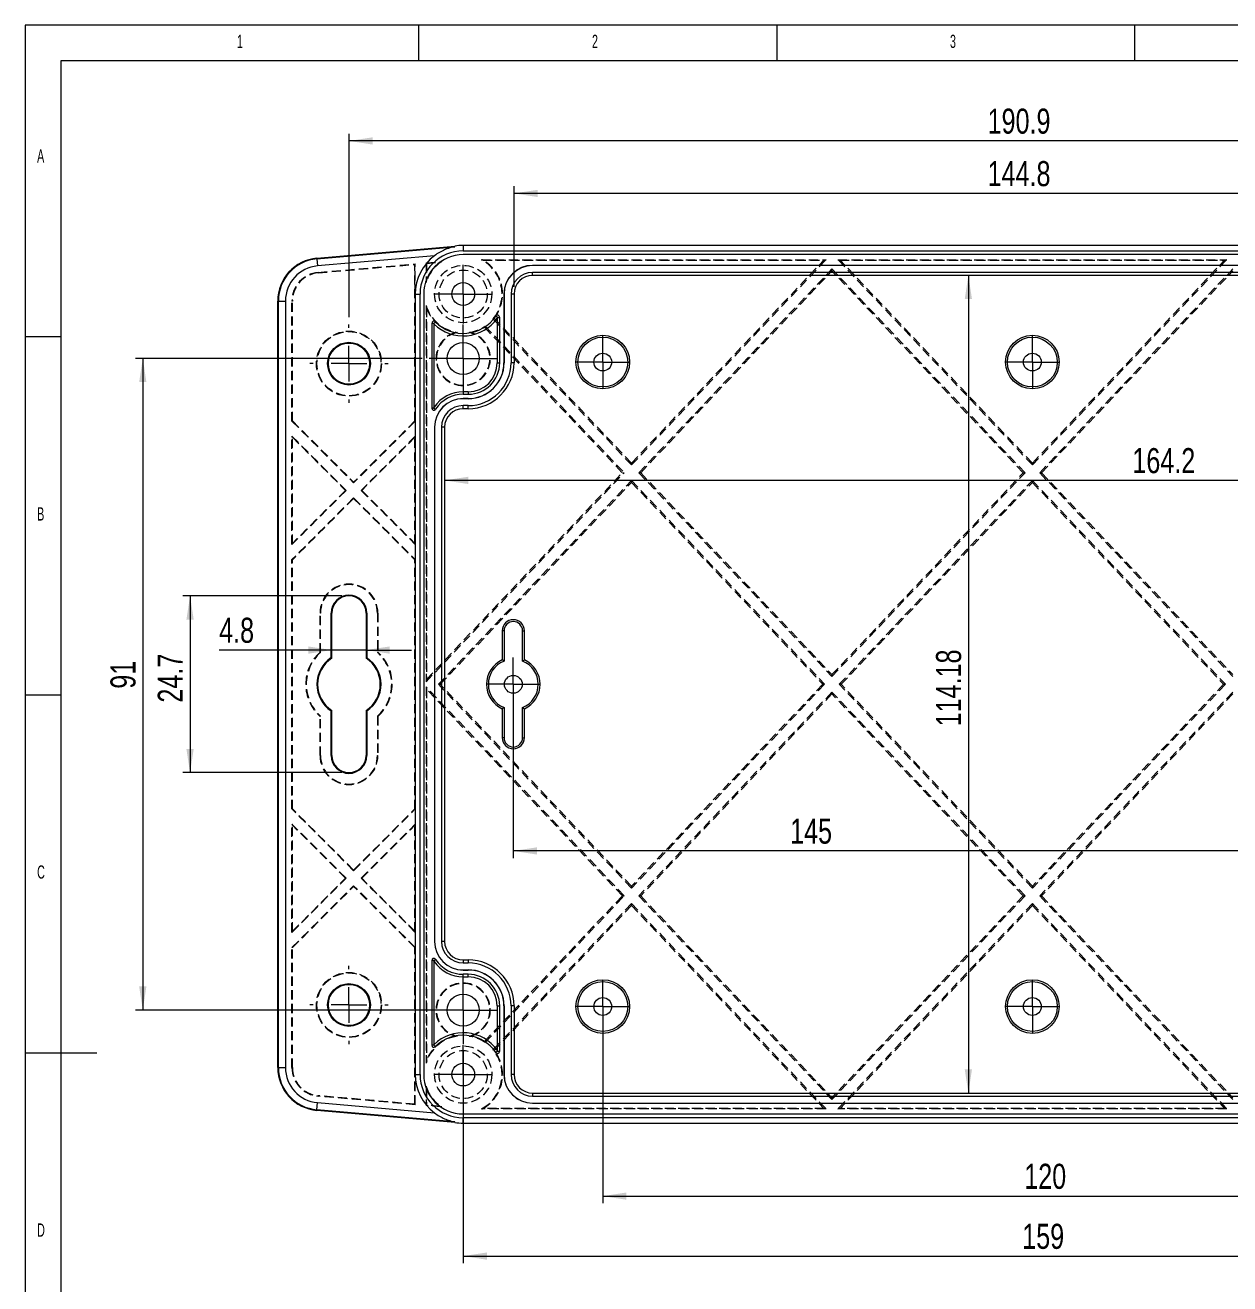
# Model space of a CAD drawing. Header units: millimetres. Extents: x 5 to 415, y 5 to 292.
# Drawn here: x 5 to 173.3, y 116.2 to 292 of the extents above; entities that cross this region are included whole.
import ezdxf

# ---------------------------------------------------------------- set-up
doc = ezdxf.new("R2010")
doc.units = ezdxf.units.MM
doc.linetypes.add('HIDDEN', pattern=[1.905, 1.27, -0.635])
doc.layers.add('LAYER_1', color=179, linetype='Continuous', lineweight=15)
doc.styles.add('SLDTEXTSTYLE1', font='TXT', dxfattribs={"width": 0.605})
doc.styles.add('SLDTEXTSTYLE3', font='TXT', dxfattribs={"width": 0.75})
doc.dimstyles.new('SLDDIMSTYLE0', dxfattribs={"dimtxt": 3.5, "dimasz": 3.302, "dimexe": 0, "dimexo": 0.0625, "dimgap": 0.875, "dimtad": 1, "dimrnd": 1e-09, "dimzin": 12, "dimdsep": 46, "dimtxsty": 'SLDTEXTSTYLE3', "dimsah": 1, "dimcen": 0.09, "dimadec": 0, "dimazin": 3, "dimtfac": 1, "dimtofl": 0, "dimtmove": 0, "dimatfit": 3, "dimfxl": 1, "dimfrac": 2, "dimtolj": 1, "dimtzin": 12, "dimarcsym": 0})
doc.dimstyles.new('SLDDIMSTYLE1', dxfattribs={"dimtxt": 3.5, "dimasz": 3.302, "dimexe": 0, "dimexo": 0.0625, "dimgap": 0.875, "dimtad": 1, "dimdec": 0, "dimrnd": 1e-09, "dimzin": 12, "dimdsep": 46, "dimtxsty": 'SLDTEXTSTYLE3', "dimsah": 1, "dimcen": 0.09, "dimadec": 0, "dimazin": 3, "dimtfac": 1, "dimtdec": 0, "dimtofl": 0, "dimtmove": 0, "dimatfit": 3, "dimfxl": 1, "dimfrac": 2, "dimtolj": 1, "dimtzin": 12, "dimarcsym": 0})
doc.dimstyles.new('SLDDIMSTYLE2', dxfattribs={"dimtxt": 3.5, "dimasz": 3.302, "dimexe": 0, "dimexo": 0.0625, "dimgap": 0.875, "dimtad": 1, "dimdec": 1, "dimrnd": 1e-09, "dimzin": 12, "dimdsep": 46, "dimtxsty": 'SLDTEXTSTYLE3', "dimsah": 1, "dimcen": 0.09, "dimadec": 0, "dimazin": 3, "dimtfac": 1, "dimtdec": 1, "dimtofl": 0, "dimtmove": 0, "dimatfit": 3, "dimfxl": 1, "dimfrac": 2, "dimtolj": 1, "dimtzin": 12, "dimarcsym": 0})
doc.dimstyles.new('SLDDIMSTYLE3', dxfattribs={"dimtxt": 3.5, "dimasz": 3.302, "dimexe": 0, "dimexo": 0.0625, "dimgap": 0.875, "dimtad": 1, "dimdec": 1, "dimrnd": 1e-09, "dimzin": 12, "dimdsep": 46, "dimtxsty": 'SLDTEXTSTYLE3', "dimsah": 1, "dimcen": 0.09, "dimadec": 0, "dimazin": 3, "dimtfac": 1, "dimtdec": 1, "dimtmove": 0, "dimatfit": 0, "dimfxl": 1, "dimfrac": 2, "dimtolj": 1, "dimtzin": 12, "dimarcsym": 0})

# ---------------------------------------------------------------- blocks, each defined once
blk = doc.blocks.new('_D')
at = {"layer": 'LAYER_1'}
for p, q in [((85.67, 153.96), (85.67, 127.48)), ((205.67, 153.96), (205.67, 127.48)), ((85.67, 128.48), (205.67, 128.48))]:
    blk.add_line(p, q, dxfattribs=at)
for points in [[(85.67, 128.48), (88.98, 127.98), (88.98, 128.99)], [(205.67, 128.48), (202.37, 128.99), (202.37, 127.98)]]:
    blk.add_solid(points, dxfattribs=at)
at = {"layer": 'LAYER_1', "insert": (144.54, 133), "char_height": 3.5, "attachment_point": 1, "style": 'SLDTEXTSTYLE3'}
blk.add_mtext('120', dxfattribs=at)
blk = doc.blocks.new('_D_2')
at = {"layer": 'LAYER_1'}
for p, q in [((50.23, 251.22), (50.23, 276.83)), ((241.12, 245.74), (241.12, 276.83)), ((241.12, 275.83), (50.23, 275.83))]:
    blk.add_line(p, q, dxfattribs=at)
for points in [[(50.23, 275.83), (53.53, 275.33), (53.53, 276.34)], [(241.12, 275.83), (237.82, 276.34), (237.82, 275.33)]]:
    blk.add_solid(points, dxfattribs=at)
at = {"layer": 'LAYER_1', "insert": (139.42, 280.35), "char_height": 3.5, "attachment_point": 1, "style": 'SLDTEXTSTYLE3'}
blk.add_mtext('190.9', dxfattribs=at)
blk = doc.blocks.new('_D_3')
at = {"layer": 'LAYER_1'}
for p, q in [((73.18, 198.96), (73.18, 175.69)), ((218.17, 198.96), (218.17, 175.69)), ((218.17, 176.69), (73.18, 176.69))]:
    blk.add_line(p, q, dxfattribs=at)
for points in [[(73.18, 176.69), (76.48, 176.18), (76.48, 177.19)], [(218.17, 176.69), (214.87, 177.19), (214.87, 176.18)]]:
    blk.add_solid(points, dxfattribs=at)
at = {"layer": 'LAYER_1', "insert": (111.84, 181.2), "char_height": 3.5, "attachment_point": 1, "style": 'SLDTEXTSTYLE3'}
blk.add_mtext('145', dxfattribs=at)
blk = doc.blocks.new('_D_5')
at = {"layer": 'LAYER_1'}
blk.add_line((227.76, 228.43), (63.58, 228.43), dxfattribs=at)
for points in [[(63.58, 228.43), (66.89, 227.92), (66.89, 228.94)], [(227.76, 228.43), (224.46, 228.94), (224.46, 227.92)]]:
    blk.add_solid(points, dxfattribs=at)
at = {"layer": 'LAYER_1', "insert": (159.64, 232.94), "char_height": 3.5, "attachment_point": 1, "style": 'SLDTEXTSTYLE3'}
blk.add_mtext('164.2', dxfattribs=at)
blk = doc.blocks.new('_D_6')
at = {"layer": 'LAYER_1'}
blk.add_line((136.73, 257.05), (136.73, 142.87), dxfattribs=at)
for points in [[(136.73, 257.05), (136.23, 253.74), (137.24, 253.74)], [(136.73, 142.87), (137.24, 146.17), (136.23, 146.17)]]:
    blk.add_solid(points, dxfattribs=at)
at = {"layer": 'LAYER_1', "insert": (132.22, 194.08), "char_height": 3.5, "attachment_point": 1, "rotation": 90, "style": 'SLDTEXTSTYLE3'}
blk.add_mtext('114.18', dxfattribs=at)
blk = doc.blocks.new('_D_7')
at = {"layer": 'LAYER_1'}
for p, q in [((73.28, 255.46), (73.28, 269.51)), ((218.06, 255.46), (218.06, 269.51)), ((218.06, 268.51), (73.28, 268.51))]:
    blk.add_line(p, q, dxfattribs=at)
for points in [[(73.28, 268.51), (76.59, 268), (76.59, 269.01)], [(218.06, 268.51), (214.76, 269.01), (214.76, 268)]]:
    blk.add_solid(points, dxfattribs=at)
at = {"layer": 'LAYER_1', "insert": (139.42, 273.02), "char_height": 3.5, "attachment_point": 1, "style": 'SLDTEXTSTYLE3'}
blk.add_mtext('144.8', dxfattribs=at)
blk = doc.blocks.new('_D_9')
at = {"layer": 'LAYER_1'}
for p, q in [((47.84, 204.74), (32.09, 204.74)), ((52.61, 204.74), (47.84, 204.74)), ((52.61, 204.74), (58.96, 204.74))]:
    blk.add_line(p, q, dxfattribs=at)
for points in [[(47.84, 204.74), (44.54, 205.24), (44.54, 204.23)], [(52.61, 204.74), (55.91, 204.23), (55.91, 205.24)]]:
    blk.add_solid(points, dxfattribs=at)
at = {"layer": 'LAYER_1', "insert": (32.09, 209.25), "char_height": 3.5, "attachment_point": 1, "style": 'SLDTEXTSTYLE3'}
blk.add_mtext('4.8', dxfattribs=at)
blk = doc.blocks.new('_D_10')
at = {"layer": 'LAYER_1'}
for p, q in [((49.23, 212.29), (27.03, 212.29)), ((28.03, 212.29), (28.03, 187.62)), ((49.23, 187.62), (27.03, 187.62))]:
    blk.add_line(p, q, dxfattribs=at)
for points in [[(28.03, 212.29), (27.52, 208.99), (28.54, 208.99)], [(28.03, 187.62), (28.54, 190.93), (27.52, 190.93)]]:
    blk.add_solid(points, dxfattribs=at)
at = {"layer": 'LAYER_1', "insert": (23.52, 197.4), "char_height": 3.5, "attachment_point": 1, "rotation": 90, "style": 'SLDTEXTSTYLE3'}
blk.add_mtext('24.7', dxfattribs=at)
blk = doc.blocks.new('_D_12')
at = {"layer": 'LAYER_1'}
for p, q in [((66.17, 148.72), (66.17, 119.11)), ((225.17, 148.72), (225.17, 119.11)), ((66.17, 120.11), (225.17, 120.11))]:
    blk.add_line(p, q, dxfattribs=at)
for points in [[(66.17, 120.11), (69.48, 119.6), (69.48, 120.61)], [(225.17, 120.11), (221.87, 120.61), (221.87, 119.6)]]:
    blk.add_solid(points, dxfattribs=at)
at = {"layer": 'LAYER_1', "insert": (144.26, 124.62), "char_height": 3.5, "attachment_point": 1, "style": 'SLDTEXTSTYLE3'}
blk.add_mtext('159', dxfattribs=at)
blk = doc.blocks.new('_D_13')
at = {"layer": 'LAYER_1'}
for p, q in [((60.44, 245.46), (20.43, 245.46)), ((21.43, 245.46), (21.43, 154.46)), ((65.17, 154.46), (20.43, 154.46))]:
    blk.add_line(p, q, dxfattribs=at)
for points in [[(21.43, 245.46), (20.92, 242.15), (21.93, 242.15)], [(21.43, 154.46), (21.93, 157.76), (20.92, 157.76)]]:
    blk.add_solid(points, dxfattribs=at)
at = {"layer": 'LAYER_1', "insert": (16.91, 199.34), "char_height": 3.5, "attachment_point": 1, "rotation": 90, "style": 'SLDTEXTSTYLE3'}
blk.add_mtext('91', dxfattribs=at)
blk = doc.blocks.new('SW_CENTERMARKSYMBOL_0')
at = {"layer": 'LAYER_1', "color": 0}
for p, q in [((0, 2.5), (0, 4.092)), ((0, 0), (0, 2.5)), ((-2.5, 0), (-4.092, 0)), ((0, 0), (-2.5, 0)), ((0, 0), (0, -2.5)), ((0, 0), (2.5, 0)), ((2.5, 0), (4.092, 0)), ((0, -2.5), (0, -4.092))]:
    blk.add_line(p, q, dxfattribs=at)
blk = doc.blocks.new('SW_CENTERMARKSYMBOL_3')
at = {"layer": 'LAYER_1', "color": 0}
for p, q in [((0, 2.5), (0, 4.092)), ((0, 0), (0, 2.5)), ((-2.5, 0), (-4.092, 0)), ((0, 0), (-2.5, 0)), ((0, 0), (0, -2.5)), ((0, 0), (2.5, 0)), ((2.5, 0), (4.092, 0)), ((0, -2.5), (0, -4.092))]:
    blk.add_line(p, q, dxfattribs=at)
blk = doc.blocks.new('SW_CENTERMARKSYMBOL_4')
at = {"layer": 'LAYER_1', "color": 0}
for p, q in [((0, 2.5), (0, 4.73875)), ((0, 0), (0, 2.5)), ((-2.5, 0), (-4.73875, 0)), ((0, 0), (-2.5, 0)), ((0, 0), (0, -2.5)), ((0, 0), (2.5, 0)), ((2.5, 0), (4.73875, 0)), ((0, -2.5), (0, -4.73875))]:
    blk.add_line(p, q, dxfattribs=at)
blk = doc.blocks.new('SW_CENTERMARKSYMBOL_7')
at = {"layer": 'LAYER_1', "color": 0}
for p, q in [((0, 2.5), (0, 4.73875)), ((0, 0), (0, 2.5)), ((-2.5, 0), (-4.73875, 0)), ((0, 0), (-2.5, 0)), ((0, 0), (0, -2.5)), ((0, 0), (2.5, 0)), ((2.5, 0), (4.73875, 0)), ((0, -2.5), (0, -4.73875))]:
    blk.add_line(p, q, dxfattribs=at)
blk = doc.blocks.new('SW_CENTERMARKSYMBOL_8')
at = {"layer": 'LAYER_1', "color": 0}
for p, q in [((0, 5), (0, 5.485)), ((0, 0), (0, 2.5)), ((-5, 0), (-5.485, 0)), ((0, 0), (-2.5, 0)), ((0, 0), (0, -2.5)), ((0, 0), (2.5, 0)), ((5, 0), (5.485, 0)), ((0, -5), (0, -5.485))]:
    blk.add_line(p, q, dxfattribs=at)
blk = doc.blocks.new('SW_CENTERMARKSYMBOL_9')
at = {"layer": 'LAYER_1', "color": 0}
for p, q in [((0, 5), (0, 5.485)), ((0, 0), (0, 2.5)), ((-5, 0), (-5.485, 0)), ((0, 0), (-2.5, 0)), ((0, 0), (0, -2.5)), ((0, 0), (2.5, 0)), ((5, 0), (5.485, 0)), ((0, -5), (0, -5.485))]:
    blk.add_line(p, q, dxfattribs=at)
blk = doc.blocks.new('SW_CENTERMARKSYMBOL_12')
at = {"layer": 'LAYER_1', "color": 0}
for p, q in [((0, 2.5), (0, 3.74375)), ((0, 0), (0, 2.5)), ((-2.5, 0), (-3.74375, 0)), ((0, 0), (-2.5, 0)), ((0, 0), (0, -2.5)), ((0, 0), (2.5, 0)), ((2.5, 0), (3.74375, 0)), ((0, -2.5), (0, -3.74375))]:
    blk.add_line(p, q, dxfattribs=at)
blk = doc.blocks.new('SW_CENTERMARKSYMBOL_13')
at = {"layer": 'LAYER_1', "color": 0}
for p, q in [((0, 2.5), (0, 3.74375)), ((0, 0), (0, 2.5)), ((-2.5, 0), (-3.74375, 0)), ((0, 0), (-2.5, 0)), ((0, 0), (0, -2.5)), ((0, 0), (2.5, 0)), ((2.5, 0), (3.74375, 0)), ((0, -2.5), (0, -3.74375))]:
    blk.add_line(p, q, dxfattribs=at)
blk = doc.blocks.new('SW_CENTERMARKSYMBOL_16')
at = {"layer": 'LAYER_1', "color": 0}
for p, q in [((0, 2.5), (0, 3.74375)), ((0, 0), (0, 2.5)), ((-2.5, 0), (-3.74375, 0)), ((0, 0), (-2.5, 0)), ((0, 0), (0, -2.5)), ((0, 0), (2.5, 0)), ((2.5, 0), (3.74375, 0)), ((0, -2.5), (0, -3.74375))]:
    blk.add_line(p, q, dxfattribs=at)
blk = doc.blocks.new('SW_CENTERMARKSYMBOL_17')
at = {"layer": 'LAYER_1', "color": 0}
for p, q in [((0, 2.5), (0, 3.74375)), ((0, 0), (0, 2.5)), ((-2.5, 0), (-3.74375, 0)), ((0, 0), (-2.5, 0)), ((0, 0), (0, -2.5)), ((0, 0), (2.5, 0)), ((2.5, 0), (3.74375, 0)), ((0, -2.5), (0, -3.74375))]:
    blk.add_line(p, q, dxfattribs=at)
blk = doc.blocks.new('SW_CENTERMARKSYMBOL_19')
at = {"layer": 'LAYER_1', "color": 0}
for p, q in [((0, 2.5), (0, 3.74375)), ((0, 0), (0, 2.5)), ((-2.5, 0), (-3.74375, 0)), ((0, 0), (-2.5, 0)), ((0, 0), (0, -2.5)), ((0, 0), (2.5, 0)), ((2.5, 0), (3.74375, 0)), ((0, -2.5), (0, -3.74375))]:
    blk.add_line(p, q, dxfattribs=at)

msp = doc.modelspace()

# ---------------------------------------------------------------- linework, layer by layer
at = {"color": 7, "linetype": 'Continuous', "lineweight": 15}
for p, q in [((45.749, 259.456), (64.994, 261.139)), ((45.757, 259.369), (65.006, 261.053)), ((225.173, 261.243), (66.172, 261.243)), ((66.172, 261.243), (66.172, 260.475)), ((66.172, 260.475), (225.173, 260.475)), ((45.757, 259.369), (45.749, 259.456)), ((45.757, 259.369), (45.844, 258.378)), ((62.169, 259.806), (45.844, 258.378)), ((225.173, 259.96), (66.172, 259.96)), ((75.875, 258.441), (75.875, 258.46)), ((215.471, 258.46), (75.875, 258.46)), ((215.471, 258.441), (75.875, 258.441)), ((75.875, 257.046), (75.875, 257.474)), ((215.471, 257.474), (75.875, 257.474)), ((215.471, 257.046), (75.875, 257.046)), ((40.36, 253.479), (40.273, 253.479)), ((40.273, 146.434), (40.273, 253.479)), ((40.36, 253.479), (41.355, 253.479)), ((40.36, 146.434), (40.36, 253.479)), ((41.355, 253.479), (41.355, 146.434)), ((59.492, 254.458), (60.155, 254.458)), ((59.492, 254.458), (59.492, 145.455)), ((60.155, 145.455), (60.155, 254.458)), ((60.67, 254.458), (60.67, 145.455)), ((71.889, 254.455), (71.87, 254.455)), ((71.87, 254.455), (71.87, 244.855)), ((71.889, 254.455), (71.889, 244.855)), ((73.283, 254.455), (72.856, 254.455)), ((72.856, 254.455), (72.856, 244.855)), ((73.283, 254.455), (73.283, 244.855)), ((70.975, 251.199), (70.726, 251.368)), ((61.775, 250.353), (61.775, 238.539)), ((62.075, 250.353), (61.775, 250.353)), ((62.075, 250.353), (62.287, 250.565)), ((62.115, 238.671), (62.115, 250.256)), ((70.934, 251.07), (70.934, 244.855)), ((70.975, 251.199), (71.275, 251.199)), ((71.275, 244.855), (71.275, 251.199)), ((70.934, 244.855), (71.275, 244.855)), ((71.889, 244.855), (71.87, 244.855)), ((73.283, 244.855), (72.856, 244.855)), ((66.175, 240.796), (66.175, 240.455)), ((66.875, 240.796), (66.175, 240.796)), ((66.175, 240.455), (66.875, 240.455)), ((66.175, 239.842), (66.175, 239.86)), ((66.875, 239.86), (66.175, 239.86)), ((66.875, 239.842), (66.175, 239.842)), ((66.875, 240.796), (66.875, 240.455)), ((66.875, 239.842), (66.875, 239.86)), ((62.075, 238.539), (61.775, 238.539)), ((62.075, 238.539), (62.326, 238.374)), ((66.875, 238.874), (66.175, 238.874)), ((66.175, 238.447), (66.175, 238.874)), ((66.875, 238.447), (66.175, 238.447)), ((66.875, 238.447), (66.875, 238.874)), ((62.189, 235.856), (62.17, 235.856)), ((62.17, 235.856), (62.17, 164.057)), ((62.189, 235.856), (62.189, 164.057)), ((63.156, 235.856), (63.156, 164.057)), ((63.583, 235.856), (63.156, 235.856)), ((63.583, 235.856), (63.583, 164.057)), ((47.738, 203.679), (47.738, 209.906)), ((47.738, 209.906), (47.842, 209.906)), ((47.842, 203.623), (47.842, 209.906)), ((52.608, 209.906), (52.608, 203.623)), ((52.713, 209.906), (52.608, 209.906)), ((52.713, 209.906), (52.713, 203.679)), ((71.884, 207.419), (71.623, 207.419)), ((71.623, 207.419), (71.623, 203.362)), ((71.884, 207.419), (71.884, 203.19)), ((74.471, 203.19), (74.471, 207.419)), ((74.471, 207.419), (74.731, 207.419)), ((74.731, 203.362), (74.731, 207.419)), ((47.842, 203.623), (47.738, 203.679)), ((52.713, 203.679), (52.608, 203.623)), ((47.738, 196.233), (47.842, 196.29)), ((47.738, 190.006), (47.738, 196.233)), ((47.842, 190.006), (47.842, 196.29)), ((52.608, 196.29), (52.608, 190.006)), ((52.608, 196.29), (52.713, 196.233)), ((52.713, 196.233), (52.713, 190.006)), ((71.623, 196.551), (71.623, 192.494)), ((71.884, 196.723), (71.884, 192.494)), ((74.471, 192.494), (74.471, 196.723)), ((74.731, 192.494), (74.731, 196.551)), ((71.884, 192.494), (71.623, 192.494)), ((74.471, 192.494), (74.731, 192.494)), ((47.738, 190.006), (47.842, 190.006)), ((52.713, 190.006), (52.608, 190.006)), ((62.189, 164.057), (62.17, 164.057)), ((63.583, 164.057), (63.156, 164.057)), ((61.775, 161.374), (61.775, 149.56)), ((62.075, 161.374), (61.775, 161.374)), ((62.075, 161.374), (62.326, 161.538)), ((62.115, 149.656), (62.115, 161.242)), ((66.175, 161.466), (66.875, 161.466)), ((66.175, 161.466), (66.175, 161.039)), ((66.175, 161.039), (66.875, 161.039)), ((66.175, 160.071), (66.875, 160.071)), ((66.175, 160.071), (66.175, 160.052)), ((66.175, 160.052), (66.875, 160.052)), ((66.875, 161.466), (66.875, 161.039)), ((66.875, 160.071), (66.875, 160.052)), ((66.875, 159.457), (66.175, 159.457)), ((66.175, 159.117), (66.175, 159.457)), ((66.175, 159.117), (66.875, 159.117)), ((66.875, 159.117), (66.875, 159.457)), ((70.934, 155.058), (71.275, 155.058)), ((70.934, 155.058), (70.934, 148.842)), ((71.275, 148.713), (71.275, 155.058)), ((71.889, 155.058), (71.87, 155.058)), ((71.87, 155.058), (71.87, 145.458)), ((71.889, 155.058), (71.889, 145.458)), ((73.283, 155.058), (72.856, 155.058)), ((72.856, 155.058), (72.856, 145.458)), ((73.283, 155.058), (73.283, 145.458)), ((62.075, 149.56), (61.775, 149.56)), ((62.075, 149.56), (62.287, 149.348)), ((70.975, 148.713), (70.726, 148.545)), ((70.975, 148.713), (71.275, 148.713)), ((40.36, 146.434), (40.273, 146.434)), ((40.36, 146.434), (41.355, 146.434)), ((59.492, 145.455), (60.155, 145.455)), ((71.889, 145.458), (71.87, 145.458)), ((73.283, 145.458), (72.856, 145.458)), ((75.875, 142.866), (75.875, 142.439)), ((75.875, 142.866), (215.471, 142.866)), ((75.875, 142.439), (215.471, 142.439)), ((45.757, 140.544), (45.844, 141.535)), ((45.844, 141.535), (62.169, 140.107)), ((75.875, 141.472), (215.471, 141.472)), ((75.875, 141.472), (75.875, 141.453)), ((75.875, 141.453), (215.471, 141.453)), ((45.757, 140.544), (45.749, 140.457)), ((64.994, 138.773), (45.749, 140.457)), ((65.006, 138.86), (45.757, 140.544)), ((64.994, 138.773), (65.006, 138.86)), ((66.172, 139.953), (225.173, 139.953)), ((225.173, 139.438), (66.172, 139.438)), ((66.172, 138.67), (66.172, 139.438)), ((66.172, 138.67), (225.173, 138.67))]:
    msp.add_line(p, q, dxfattribs=at)
at = {"color": 7, "linetype": 'HIDDEN', "lineweight": 0}
for p, q in [((45.923, 257.473), (59.492, 258.66)), ((45.928, 257.413), (59.431, 258.594)), ((59.431, 258.594), (59.492, 258.66)), ((59.431, 236.734), (59.431, 258.594)), ((59.492, 254.458), (59.492, 258.66)), ((60.984, 258.791), (63.175, 258.983)), ((60.984, 258.791), (61.045, 258.735)), ((60.984, 258.791), (60.984, 256.054)), ((61.045, 258.735), (62.951, 258.902)), ((61.045, 258.735), (61.045, 256.418)), ((68.721, 259.253), (116.853, 259.253)), ((68.955, 259.192), (116.543, 259.192)), ((89.688, 230.583), (116.853, 259.253)), ((89.688, 230.849), (116.543, 259.192)), ((116.853, 259.253), (116.543, 259.192)), ((118.507, 259.253), (118.817, 259.192)), ((145.673, 230.583), (118.507, 259.253)), ((118.507, 259.253), (172.839, 259.253)), ((118.817, 259.192), (172.529, 259.192)), ((145.673, 230.849), (118.817, 259.192)), ((145.673, 230.583), (172.839, 259.253)), ((145.673, 230.849), (172.529, 259.192)), ((172.839, 259.253), (172.529, 259.192)), ((45.928, 257.413), (45.923, 257.473)), ((90.716, 229.498), (117.68, 257.955)), ((90.968, 229.498), (117.68, 257.689)), ((117.68, 257.689), (117.68, 257.955)), ((144.645, 229.498), (117.68, 257.955)), ((144.393, 229.498), (117.68, 257.689)), ((146.701, 229.498), (173.665, 257.955)), ((146.953, 229.498), (173.665, 257.689)), ((42.323, 253.479), (42.263, 253.479)), ((42.263, 236.709), (42.263, 253.479)), ((42.323, 236.734), (42.323, 253.479)), ((60.984, 252.856), (60.984, 200.291)), ((61.045, 252.492), (61.045, 200.621)), ((69.14, 249.832), (88.408, 229.498)), ((69.253, 249.98), (88.66, 229.498)), ((89.688, 230.583), (70.355, 250.987)), ((89.688, 230.849), (70.513, 251.086)), ((42.323, 236.734), (42.263, 236.709)), ((42.263, 236.709), (50.877, 228.094)), ((42.323, 236.734), (50.877, 228.18)), ((59.431, 236.734), (50.877, 228.18)), ((59.492, 236.709), (50.877, 228.094)), ((59.431, 236.734), (59.492, 236.709)), ((42.323, 234.451), (42.263, 234.598)), ((42.263, 234.598), (49.822, 227.039)), ((42.263, 219.48), (42.263, 234.598)), ((42.323, 219.627), (42.323, 234.451)), ((42.323, 234.451), (49.736, 227.039)), ((59.492, 234.598), (51.932, 227.039)), ((59.431, 234.451), (52.019, 227.039)), ((59.431, 234.451), (59.492, 234.598)), ((59.431, 219.627), (59.431, 234.451)), ((89.688, 230.849), (89.688, 230.583)), ((145.673, 230.849), (145.673, 230.583)), ((60.984, 200.291), (88.66, 229.498)), ((61.045, 200.621), (88.408, 229.498)), ((88.408, 229.498), (88.66, 229.498)), ((90.968, 229.498), (90.716, 229.498)), ((90.716, 229.498), (117.68, 201.041)), ((90.968, 229.498), (117.68, 201.307)), ((117.68, 201.307), (144.393, 229.498)), ((117.68, 201.041), (144.645, 229.498)), ((144.393, 229.498), (144.645, 229.498)), ((146.953, 229.498), (146.701, 229.498)), ((146.701, 229.498), (173.665, 201.041)), ((146.953, 229.498), (173.665, 201.307)), ((49.822, 227.039), (42.263, 219.48)), ((49.736, 227.039), (42.323, 219.627)), ((49.736, 227.039), (49.822, 227.039)), ((50.877, 228.18), (50.877, 228.094)), ((52.019, 227.039), (51.932, 227.039)), ((51.932, 227.039), (59.492, 219.48)), ((52.019, 227.039), (59.431, 219.627)), ((62.723, 199.956), (89.688, 228.413)), ((62.975, 199.956), (89.688, 228.147)), ((89.688, 228.147), (89.688, 228.413)), ((89.688, 228.413), (116.652, 199.956)), ((89.688, 228.147), (116.4, 199.956)), ((118.708, 199.956), (145.673, 228.413)), ((118.961, 199.956), (145.673, 228.147)), ((145.673, 228.147), (145.673, 228.413)), ((145.673, 228.413), (172.637, 199.956)), ((145.673, 228.147), (172.385, 199.956)), ((50.877, 225.983), (42.263, 217.369)), ((50.877, 225.897), (42.323, 217.344)), ((50.877, 225.897), (50.877, 225.983)), ((50.877, 225.983), (59.492, 217.369)), ((50.877, 225.897), (59.431, 217.344)), ((42.263, 219.48), (42.323, 219.627)), ((59.492, 219.48), (59.431, 219.627)), ((42.263, 217.369), (42.323, 217.344)), ((42.263, 182.544), (42.263, 217.369)), ((42.323, 182.569), (42.323, 217.344)), ((59.492, 217.369), (59.431, 217.344)), ((59.431, 182.569), (59.431, 217.344)), ((46.245, 209.906), (46.184, 209.906)), ((46.184, 204.433), (46.184, 209.906)), ((46.245, 204.406), (46.245, 209.906)), ((54.205, 209.906), (54.266, 209.906)), ((54.205, 209.906), (54.205, 204.406)), ((54.266, 209.906), (54.266, 204.433)), ((46.245, 204.406), (46.184, 204.433)), ((54.205, 204.406), (54.266, 204.433)), ((61.045, 200.621), (60.984, 200.291)), ((117.68, 201.307), (117.68, 201.041)), ((60.984, 199.622), (61.045, 199.291)), ((60.984, 199.622), (60.984, 147.057)), ((88.66, 170.414), (60.984, 199.622)), ((88.408, 170.414), (61.045, 199.291)), ((61.045, 199.291), (61.045, 147.421)), ((62.975, 199.956), (62.723, 199.956)), ((89.688, 171.499), (62.723, 199.956)), ((89.688, 171.766), (62.975, 199.956)), ((116.4, 199.956), (89.688, 171.766)), ((116.652, 199.956), (89.688, 171.499)), ((117.68, 198.871), (90.716, 170.414)), ((116.4, 199.956), (116.652, 199.956)), ((117.68, 198.871), (117.68, 198.605)), ((144.645, 170.414), (117.68, 198.871)), ((118.961, 199.956), (118.708, 199.956)), ((145.673, 171.499), (118.708, 199.956)), ((145.673, 171.766), (118.961, 199.956)), ((172.385, 199.956), (145.673, 171.766)), ((172.637, 199.956), (145.673, 171.499)), ((173.665, 198.871), (146.701, 170.414)), ((172.385, 199.956), (172.637, 199.956)), ((117.68, 198.605), (90.968, 170.414)), ((144.393, 170.414), (117.68, 198.605)), ((173.665, 198.605), (146.953, 170.414)), ((46.245, 195.507), (46.184, 195.479)), ((46.184, 190.006), (46.184, 195.479)), ((46.245, 190.006), (46.245, 195.507)), ((54.205, 195.507), (54.266, 195.479)), ((54.205, 195.507), (54.205, 190.006)), ((54.266, 195.479), (54.266, 190.006)), ((46.245, 190.006), (46.184, 190.006)), ((54.205, 190.006), (54.266, 190.006)), ((42.263, 182.544), (42.323, 182.569)), ((50.877, 173.929), (42.263, 182.544)), ((50.877, 174.016), (42.323, 182.569)), ((50.877, 174.016), (59.431, 182.569)), ((50.877, 173.929), (59.492, 182.544)), ((59.492, 182.544), (59.431, 182.569)), ((42.263, 180.433), (42.323, 180.286)), ((49.822, 172.874), (42.263, 180.433)), ((42.263, 165.315), (42.263, 180.433)), ((42.323, 165.462), (42.323, 180.286)), ((49.736, 172.874), (42.323, 180.286)), ((51.932, 172.874), (59.492, 180.433)), ((52.019, 172.874), (59.431, 180.286)), ((59.492, 180.433), (59.431, 180.286)), ((59.431, 165.462), (59.431, 180.286)), ((50.877, 174.016), (50.877, 173.929)), ((42.263, 165.315), (49.822, 172.874)), ((42.323, 165.462), (49.736, 172.874)), ((49.736, 172.874), (49.822, 172.874)), ((52.019, 172.874), (51.932, 172.874)), ((59.492, 165.315), (51.932, 172.874)), ((59.431, 165.462), (52.019, 172.874)), ((42.263, 163.204), (50.877, 171.819)), ((42.323, 163.179), (50.877, 171.732)), ((50.877, 171.732), (50.877, 171.819)), ((59.492, 163.204), (50.877, 171.819)), ((59.431, 163.179), (50.877, 171.732)), ((89.688, 171.766), (89.688, 171.499)), ((145.673, 171.766), (145.673, 171.499)), ((69.14, 150.081), (88.408, 170.414)), ((69.253, 149.933), (88.66, 170.414)), ((89.688, 169.329), (70.355, 148.926)), ((89.688, 169.063), (70.513, 148.827)), ((88.408, 170.414), (88.66, 170.414)), ((89.688, 169.063), (89.688, 169.329)), ((89.688, 169.329), (116.853, 140.66)), ((89.688, 169.063), (116.543, 140.721)), ((90.968, 170.414), (90.716, 170.414)), ((90.716, 170.414), (117.68, 141.957)), ((90.968, 170.414), (117.68, 142.224)), ((144.393, 170.414), (117.68, 142.224)), ((144.645, 170.414), (117.68, 141.957)), ((145.673, 169.329), (118.507, 140.66)), ((145.673, 169.063), (118.817, 140.721)), ((144.393, 170.414), (144.645, 170.414)), ((145.673, 169.063), (145.673, 169.329)), ((145.673, 169.329), (172.839, 140.66)), ((145.673, 169.063), (172.529, 140.721)), ((146.953, 170.414), (146.701, 170.414)), ((146.701, 170.414), (173.665, 141.957)), ((146.953, 170.414), (173.665, 142.224)), ((42.323, 165.462), (42.263, 165.315)), ((59.431, 165.462), (59.492, 165.315)), ((42.323, 163.179), (42.263, 163.204)), ((42.263, 146.434), (42.263, 163.204)), ((42.323, 146.434), (42.323, 163.179)), ((59.431, 163.179), (59.492, 163.204)), ((59.431, 141.319), (59.431, 163.179)), ((42.323, 146.434), (42.263, 146.434)), ((59.492, 141.252), (59.492, 145.455)), ((45.928, 142.5), (45.923, 142.439)), ((59.492, 141.252), (45.923, 142.439)), ((59.431, 141.319), (45.928, 142.5)), ((60.984, 143.859), (60.984, 141.122)), ((61.045, 143.495), (61.045, 141.178)), ((59.492, 141.252), (59.431, 141.319)), ((61.045, 141.178), (60.984, 141.122)), ((63.175, 140.93), (60.984, 141.122)), ((62.951, 141.011), (61.045, 141.178)), ((116.853, 140.66), (68.721, 140.66)), ((116.543, 140.721), (68.955, 140.721)), ((116.853, 140.66), (116.543, 140.721)), ((117.68, 142.224), (117.68, 141.957)), ((118.507, 140.66), (118.817, 140.721)), ((172.839, 140.66), (118.507, 140.66)), ((172.529, 140.721), (118.817, 140.721)), ((172.839, 140.66), (172.529, 140.721))]:
    msp.add_line(p, q, dxfattribs=at)
at = {"color": 7, "linetype": 'Continuous', "lineweight": 15, "flags": 128}
msp.add_lwpolyline([(65.006, 261.053), (64.995, 261.135), (64.994, 261.139)], dxfattribs=at)
at = {"color": 7, "linetype": 'HIDDEN', "lineweight": 0}
for centre, radius in [((66.175, 254.455), 4), ((66.175, 254.455), 3.355), ((50.225, 244.736), 4.538), ((50.225, 244.736), 4.478), ((50.225, 155.177), 4.538), ((50.225, 155.177), 4.477), ((66.175, 145.458), 4), ((66.175, 145.458), 3.355)]:
    msp.add_circle(centre, radius, dxfattribs=at)
at = {"color": 7, "linetype": 'Continuous', "lineweight": 15}
for centre, radius in [((66.175, 254.455), 1.592), ((85.674, 244.955), 3.743), ((85.674, 244.955), 3.482), ((145.673, 244.955), 3.743), ((145.673, 244.955), 3.482), ((50.225, 244.736), 2.985), ((50.225, 244.736), 2.881), ((66.175, 245.455), 2.239), ((85.674, 244.955), 1.244), ((145.673, 244.955), 1.244), ((73.177, 199.956), 1.244), ((85.674, 154.958), 3.743), ((85.674, 154.958), 3.482), ((145.673, 154.958), 3.743), ((145.673, 154.958), 3.482), ((50.225, 155.177), 2.985), ((50.225, 155.177), 2.881), ((66.175, 154.458), 2.239), ((85.674, 154.958), 1.244), ((145.673, 154.958), 1.244), ((66.175, 145.458), 1.592)]:
    msp.add_circle(centre, radius, dxfattribs=at)
for centre, radius, start, end in [((66.172, 254.458), 6.017, 90, 180), ((66.172, 254.458), 6.785, 90, 100), ((46.272, 253.479), 6, 95, 180), ((46.272, 253.479), 5.913, 95, 180), ((46.272, 253.479), 4.918, 95, 180), ((66.172, 254.458), 6.681, 126.81279, 180), ((66.172, 254.458), 5.502, 90, 180), ((75.875, 254.455), 4.005, 90, 180), ((75.875, 254.455), 3.986, 90, 180), ((75.875, 254.455), 3.019, 90, 180), ((75.875, 254.455), 2.591, 90, 180), ((66.175, 254.455), 5.5, 225.01703, 325.85158), ((70.975, 251.199), 0.3, 0, 145.85158), ((62.075, 250.353), 0.3, 45.01703, 180), ((66.175, 254.455), 5.84, 225.96546, 324.58211), ((66.875, 244.855), 5.981, 270, 0), ((66.875, 244.855), 5.014, 270, 0), ((66.875, 244.855), 4.995, 270, 0), ((66.875, 244.855), 6.408, 270, 0), ((66.875, 244.855), 4.4, 270, 0), ((66.875, 244.855), 4.06, 270, 0), ((66.175, 235.856), 4.94, 90, 145.25715), ((66.175, 235.856), 4.005, 90, 180), ((66.175, 235.856), 3.986, 90, 180), ((66.175, 235.856), 4.6, 90, 146.7969), ((62.075, 238.539), 0.3, 180, 326.7969), ((66.175, 235.856), 3.019, 90, 180), ((66.175, 235.856), 2.591, 90, 180), ((50.225, 209.906), 2.488, 0, 180), ((50.225, 209.906), 2.383, 0, 180), ((73.177, 207.419), 1.554, 0, 180), ((73.177, 207.419), 1.294, 0, 180), ((50.225, 199.956), 4.478, 123.74899, 236.25101), ((50.225, 199.956), 4.373, 123.02106, 236.97894), ((50.225, 199.956), 4.373, 303.02106, 56.97894), ((50.225, 199.956), 4.478, 303.74899, 56.25101), ((73.177, 199.956), 3.743, 114.53259, 245.46741), ((73.177, 199.956), 3.482, 111.80375, 248.19625), ((73.177, 199.956), 3.482, 291.80375, 68.19625), ((73.177, 199.956), 3.743, 294.53259, 65.46741), ((73.177, 192.494), 1.554, 180, 0), ((73.177, 192.494), 1.294, 180, 0), ((50.225, 190.006), 2.488, 180, 0), ((50.225, 190.006), 2.383, 180, 0), ((66.175, 164.057), 4.005, 180, 270), ((66.175, 164.057), 3.986, 180, 270), ((66.175, 164.057), 3.019, 180, 270), ((66.175, 164.057), 2.591, 180, 270), ((62.075, 161.374), 0.3, 33.2031, 180), ((66.175, 164.057), 4.94, 214.74285, 270), ((66.175, 164.057), 4.6, 213.2031, 270), ((66.875, 155.058), 6.408, 0, 90), ((66.875, 155.058), 5.981, 0, 90), ((66.875, 155.058), 5.014, 0, 90), ((66.875, 155.058), 4.995, 0, 90), ((66.875, 155.058), 4.4, 0, 90), ((66.875, 155.058), 4.06, 0, 90), ((66.175, 145.458), 5.84, 35.41789, 134.03454), ((62.075, 149.56), 0.3, 180, 314.98297), ((66.175, 145.458), 5.5, 34.14842, 134.98297), ((70.975, 148.713), 0.3, 214.14842, 0), ((46.272, 146.434), 6, 180, 265), ((46.272, 146.434), 5.913, 180, 265), ((46.272, 146.434), 4.918, 180, 265), ((66.172, 145.455), 6.681, 180, 233.18721), ((66.172, 145.455), 6.017, 180, 270), ((66.172, 145.455), 5.502, 180, 270), ((75.875, 145.458), 4.005, 180, 270), ((75.875, 145.458), 3.986, 180, 270), ((75.875, 145.458), 3.019, 180, 270), ((75.875, 145.458), 2.591, 180, 270), ((66.172, 145.455), 6.785, 260, 270)]:
    msp.add_arc(centre, radius, start, end, dxfattribs=at)
at = {"color": 7, "linetype": 'HIDDEN', "lineweight": 0}
for centre, radius, start, end in [((66.175, 254.455), 5.431, 123.52913, 162.87574), ((66.175, 254.455), 5.492, 125.93803, 159.06112), ((66.175, 254.455), 5.431, 320.31322, 62.04181), ((66.175, 254.455), 5.492, 322.16378, 59.58566), ((46.272, 253.479), 4.01, 95, 180), ((46.272, 253.479), 3.949, 95, 180), ((66.175, 254.455), 5.431, 197.12426, 261.0542), ((66.175, 254.455), 5.492, 200.93888, 258.22838), ((66.175, 254.455), 5.431, 278.9458, 304.51637), ((66.175, 254.455), 5.492, 281.77162, 302.67863), ((66.175, 245.455), 3.792, 107.18614, 72.81386), ((66.175, 245.455), 3.731, 103.0826, 76.9174), ((50.225, 209.906), 4.041, 0, 180), ((50.225, 209.906), 3.98, 0, 180), ((50.225, 199.956), 6.031, 132.06984, 227.93016), ((50.225, 199.956), 5.97, 131.81031, 228.18969), ((50.225, 199.956), 5.97, 311.81031, 48.18969), ((50.225, 199.956), 6.031, 312.06984, 47.93016), ((50.225, 190.006), 4.041, 180, 0), ((50.225, 190.006), 3.98, 180, 0), ((66.175, 154.458), 3.792, 287.18614, 252.81386), ((66.175, 154.458), 3.731, 283.0826, 256.9174), ((66.175, 145.458), 5.431, 98.9458, 162.87574), ((66.175, 145.458), 5.492, 101.77162, 159.06112), ((66.175, 145.458), 5.431, 55.48363, 81.0542), ((66.175, 145.458), 5.492, 57.32137, 78.22838), ((66.175, 145.458), 5.431, 297.95819, 39.68678), ((66.175, 145.458), 5.492, 300.41434, 37.83622), ((46.272, 146.434), 4.01, 180, 265), ((46.272, 146.434), 3.949, 180, 265), ((66.175, 145.458), 5.431, 197.12426, 236.47087), ((66.175, 145.458), 5.492, 200.93888, 234.06197)]:
    msp.add_arc(centre, radius, start, end, dxfattribs=at)
for centre, major_axis, start_param, end_param in [((64.774, 253.128), (4.205, 3.984), 4.868772, 4.9008448), ((67.593, 255.799), (4.258, 4.035), 4.4879711, 4.5198637), ((64.774, 146.785), (4.205, -3.984), 1.3823405, 1.4144133), ((67.593, 144.114), (4.258, -4.035), 1.7633216, 1.7952142)]:
    msp.add_ellipse(centre, major_axis=major_axis, ratio=0.9429048, start_param=start_param, end_param=end_param, dxfattribs=at)
at = {"color": 7, "linetype": 'Continuous', "lineweight": 15}
for points, knots in [([(65.006, 261.053), (65.006, 261.052), (64.984, 261.048), (64.935, 261.038), (64.907, 261.032), (64.821, 261.014), (64.761, 261.001), (64.578, 260.958), (64.452, 260.925), (64.079, 260.815), (63.833, 260.727), (63.346, 260.52), (63.106, 260.402), (62.629, 260.128), (62.395, 259.975), (62.169, 259.806)], [0, 0, 0, 0, 0.03125, 0.03125, 0.0625, 0.0625, 0.125, 0.125, 0.25, 0.25, 0.5, 0.5, 0.75, 0.75, 1, 1, 1, 1]), ([(62.169, 140.107), (62.394, 139.939), (62.624, 139.788), (63.096, 139.516), (63.34, 139.395), (63.832, 139.186), (64.081, 139.097), (64.455, 138.987), (64.58, 138.954), (64.763, 138.911), (64.823, 138.898), (64.909, 138.88), (64.937, 138.875), (64.984, 138.865), (65.006, 138.861), (65.006, 138.86)], [0, 0, 0, 0, 0.25, 0.25, 0.5, 0.5, 0.75, 0.75, 0.875, 0.875, 0.9375, 0.9375, 0.96875, 0.96875, 1, 1, 1, 1])]:
    msp.add_open_spline(points, degree=3, knots=knots, dxfattribs=at)
at = {"color": 7, "linetype": 'HIDDEN', "lineweight": 0}
for points in [[(63.175, 258.983), (63.097, 258.956), (63.023, 258.929), (62.951, 258.902)], [(68.955, 259.192), (68.881, 259.212), (68.803, 259.232), (68.721, 259.253)], [(61.045, 256.418), (61.025, 256.308), (61.005, 256.189), (60.984, 256.054)], [(60.984, 252.856), (61.005, 252.721), (61.025, 252.602), (61.045, 252.492)], [(67.019, 249.09), (67.126, 249.086), (67.214, 249.082), (67.295, 249.078)], [(67.019, 150.823), (67.126, 150.827), (67.214, 150.831), (67.295, 150.835)], [(61.045, 147.421), (61.025, 147.311), (61.005, 147.192), (60.984, 147.057)], [(60.984, 143.859), (61.005, 143.724), (61.025, 143.605), (61.045, 143.495)], [(68.721, 140.66), (68.803, 140.681), (68.881, 140.701), (68.955, 140.721)]]:
    msp.add_open_spline(points, degree=3, dxfattribs=at)
at = {"color": 7, "linetype": 'Continuous', "lineweight": 15}
for points in [[(62.115, 250.256), (62.102, 250.288), (62.088, 250.32), (62.075, 250.353)], [(70.934, 251.07), (70.948, 251.113), (70.961, 251.156), (70.975, 251.199)], [(62.115, 238.671), (62.102, 238.628), (62.088, 238.584), (62.075, 238.539)], [(71.884, 203.19), (71.797, 203.249), (71.71, 203.306), (71.623, 203.362)], [(74.471, 203.19), (74.558, 203.249), (74.645, 203.306), (74.731, 203.362)], [(71.884, 196.723), (71.797, 196.664), (71.71, 196.607), (71.623, 196.551)], [(74.471, 196.723), (74.558, 196.664), (74.645, 196.607), (74.731, 196.551)], [(62.115, 161.242), (62.102, 161.285), (62.088, 161.329), (62.075, 161.374)], [(62.115, 149.656), (62.102, 149.625), (62.088, 149.593), (62.075, 149.56)], [(70.934, 148.842), (70.948, 148.8), (70.961, 148.757), (70.975, 148.713)]]:
    msp.add_open_spline(points, degree=3, dxfattribs=at)
at = {"layer": 'LAYER_1'}
for p, q in [((414.595, 292), (5, 292)), ((5, 292), (5, 5)), ((60, 287), (60, 292)), ((110, 292), (110, 287)), ((160, 287), (160, 292)), ((410, 287), (10, 287)), ((10, 287), (10, 10)), ((10, 248.5), (5, 248.5)), ((5, 198.5), (10, 198.5)), ((5, 148.5), (15, 148.5))]:
    msp.add_line(p, q, dxfattribs=at)

# ---------------------------------------------------------------- block references
for name, p in [('SW_CENTERMARKSYMBOL_0', (66.175, 254.455)), ('SW_CENTERMARKSYMBOL_9', (50.225, 244.736)), ('SW_CENTERMARKSYMBOL_4', (66.175, 245.455)), ('SW_CENTERMARKSYMBOL_12', (85.674, 244.955)), ('SW_CENTERMARKSYMBOL_13', (145.673, 244.955)), ('SW_CENTERMARKSYMBOL_19', (73.177, 199.956)), ('SW_CENTERMARKSYMBOL_8', (50.225, 155.177)), ('SW_CENTERMARKSYMBOL_7', (66.175, 154.458)), ('SW_CENTERMARKSYMBOL_17', (85.674, 154.958)), ('SW_CENTERMARKSYMBOL_16', (145.673, 154.958)), ('SW_CENTERMARKSYMBOL_3', (66.175, 145.458))]:
    msp.add_blockref(name, p, dxfattribs=at)

# ---------------------------------------------------------------- texts
at = {"color": 7, "linetype": 'Continuous', "lineweight": 0, "char_height": 1.852, "attachment_point": 1, "style": 'SLDTEXTSTYLE1'}
for s, insert in [('1', (34.583, 290.668)), ('2', (84.167, 290.668)), ('3', (134.167, 290.668)), ('A', (6.667, 274.668)), ('B', (6.667, 224.668)), ('C', (6.667, 174.668)), ('D', (6.667, 124.668))]:
    msp.add_mtext(s, dxfattribs=dict(at, insert=insert))

# ---------------------------------------------------------------- dimensions: what is measured, and where the dimension line sits
at = {"layer": 'LAYER_1'}
for base, p1, p2, dimstyle, picture, middle in [((50.225, 275.835), (241.121, 244.736), (50.225, 250.221), 'SLDDIMSTYLE0', '_D_2', (145.242, 275.835)), ((73.283, 268.507), (218.063, 254.455), (73.283, 254.455), 'SLDDIMSTYLE2', '_D_7', (145.242, 268.507)), ((63.583, 228.432), (227.762, 235.856), (63.583, 235.856), 'SLDDIMSTYLE2', '_D_5', (165.458, 228.432)), ((47.842, 204.736), (52.608, 203.623), (47.842, 203.623), 'SLDDIMSTYLE3', '_D_9', (35.321, 204.736)), ((73.177, 176.685), (218.169, 199.956), (73.177, 199.956), 'SLDDIMSTYLE1', '_D_3', (115.714, 176.685)), ((205.671, 128.485), (85.674, 154.958), (205.671, 154.958), 'SLDDIMSTYLE0', '_D', (148.424, 128.485)), ((225.171, 120.105), (66.175, 149.719), (225.171, 149.719), 'SLDDIMSTYLE0', '_D_12', (148.137, 120.105))]:
    dim = msp.add_linear_dim(base=base, p1=p1, p2=p2, dimstyle=dimstyle, dxfattribs=at)
    dim.commit()
    dim.dimension.update_dxf_attribs({"geometry": picture, "text_midpoint": middle, "dimtype": 160})
for base, p1, p2, dimstyle, picture, middle in [((136.733, 142.866), (75.875, 257.046), (75.875, 142.866), 'SLDDIMSTYLE0', '_D_6', (136.733, 201.192)), ((21.425, 154.458), (61.436, 245.455), (66.175, 154.458), 'SLDDIMSTYLE0', '_D_13', (21.425, 201.922)), ((28.027, 187.623), (50.225, 212.29), (50.225, 187.623), 'SLDDIMSTYLE2', '_D_10', (28.027, 201.922))]:
    dim = msp.add_linear_dim(base=base, p1=p1, p2=p2, angle=90, dimstyle=dimstyle, dxfattribs=at)
    dim.commit()
    dim.dimension.update_dxf_attribs({"geometry": picture, "text_midpoint": middle, "dimtype": 160})

doc.saveas('drawing.dxf')
